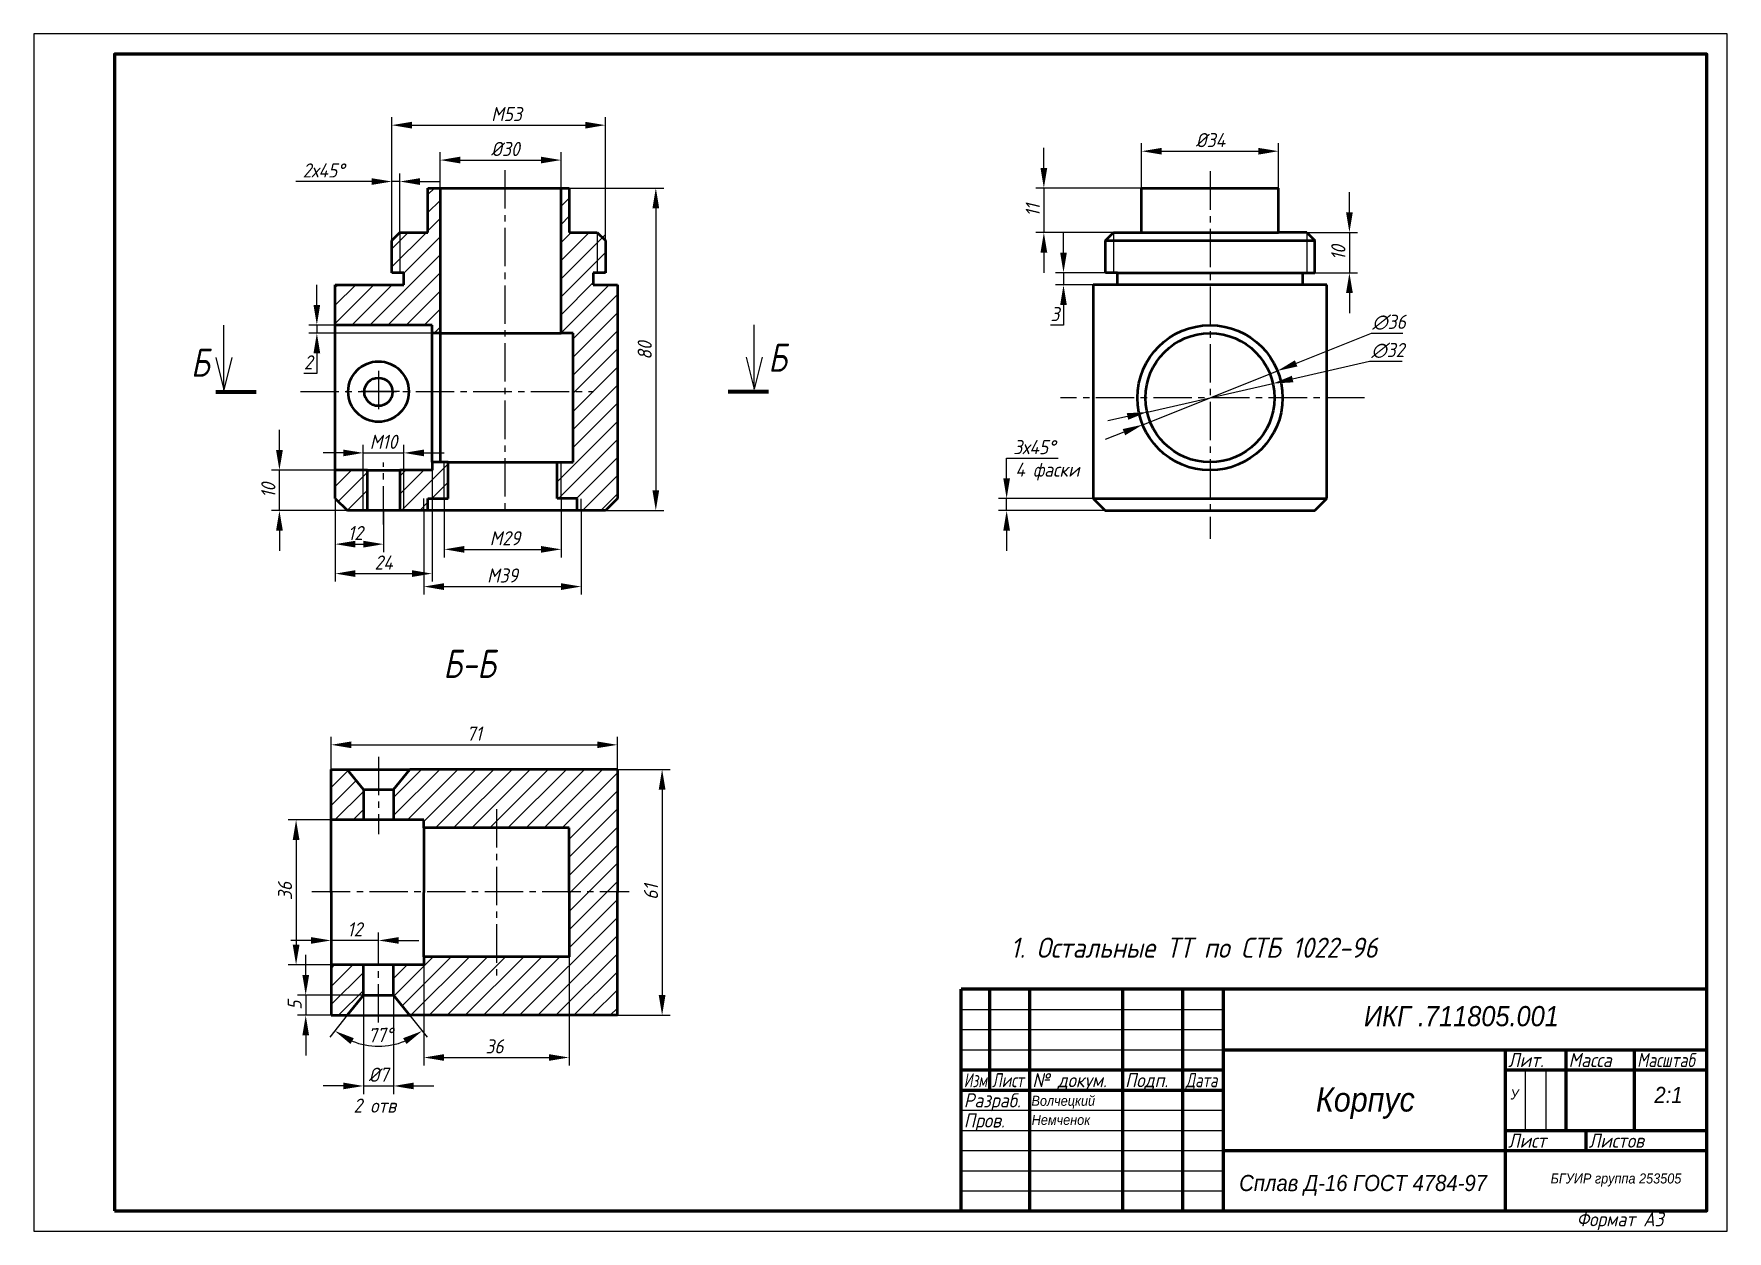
# Model space of a CAD drawing. Header units: millimetres. Extents: x 0 to 420, y 0 to 297.
import ezdxf

# ---------------------------------------------------------------- set-up
doc = ezdxf.new("R2010")
doc.units = ezdxf.units.MM
doc.header["$LTSCALE"] = 0.5
doc.linetypes.add('осевая2', pattern=[28.575, 19.05, -3.175, 3.175, -3.175])
doc.layers.get('Defpoints').update_dxf_attribs({"color": 5})
doc.layers.add('1-оси', color=1, linetype='осевая2')
doc.styles.get("Standard").update_dxf_attribs({"font": 'isocpeui.ttf', "width": 0.9})
doc.dimstyles.new('Standart', dxfattribs={"dimtxt": 3.5, "dimasz": 5, "dimexe": 2, "dimexo": 0, "dimgap": 1, "dimtad": 1, "dimtoh": 1, "dimdec": 0, "dimtxsty": 'Standard', "dimcen": 2.5, "dimadec": 0, "dimazin": 0, "dimtfac": 1, "dimtdec": 0, "dimtmove": 0, "dimatfit": 3, "dimldrblk": 'DOTSMALL', "dimfxl": 1, "dimarcsym": 0})
pattern_1 = [(45, (-29.24, 80.7575), (-2.245064, 2.245064), [])]
pattern_2 = [(45, (-152.2684, -102.4635), (-2.245064, 2.245064), [])]

# ---------------------------------------------------------------- blocks, each defined once
blk = doc.blocks.new('*D4')
at = {"color": 0, "lineweight": -2, "transparency": 16777216}
for p, q in [((73.73, 102.04), (63.04, 102.04)), ((65.04, 97.04), (65.04, 71.04)), ((73.73, 66.04), (63.04, 66.04))]:
    blk.add_line(p, q, dxfattribs=at)
at = {"color": 0, "lineweight": 25, "transparency": 16777216}
for points in [[(64.21, 97.04), (65.88, 97.04), (65.04, 102.04)], [(64.21, 71.04), (65.88, 71.04), (65.04, 66.04)]]:
    blk.add_solid(points, dxfattribs=at)
at = {"layer": 'Defpoints', "color": 0, "lineweight": 25, "transparency": 16777216}
for p in [(73.73, 102.04), (65.04, 66.04), (73.73, 66.04)]:
    blk.add_point(p, dxfattribs=at)
at = {"color": 0, "lineweight": 25, "transparency": 16777216, "insert": (62.29, 84.38), "char_height": 3.5, "attachment_point": 5, "rotation": 90}
blk.add_mtext('36', dxfattribs=at)
blk = doc.blocks.new('_DotSmall')
at = {"color": 0, "linetype": 'ByBlock', "const_width": 0.5}
blk.add_lwpolyline([(-0.0625, 0, 1), (0.0625, 0, 1)], format="xyb", close=True, dxfattribs=at)
blk = doc.blocks.new('*D5')
at = {"color": 0, "lineweight": -2, "transparency": 16777216}
for p, q in [((73.73, 114.54), (157.83, 114.54)), ((155.83, 109.54), (155.83, 58.54)), ((73.73, 53.54), (157.83, 53.54))]:
    blk.add_line(p, q, dxfattribs=at)
at = {"color": 0, "lineweight": 25, "transparency": 16777216}
for points in [[(155, 109.54), (156.67, 109.54), (155.83, 114.54)], [(155, 58.54), (156.67, 58.54), (155.83, 53.54)]]:
    blk.add_solid(points, dxfattribs=at)
at = {"layer": 'Defpoints', "color": 0, "lineweight": 25, "transparency": 16777216}
for p in [(73.73, 114.54), (73.73, 53.54), (155.83, 53.54)]:
    blk.add_point(p, dxfattribs=at)
at = {"color": 0, "lineweight": 25, "transparency": 16777216, "insert": (153.08, 84.12), "char_height": 3.5, "attachment_point": 5, "rotation": 90}
blk.add_mtext('61', dxfattribs=at)
blk = doc.blocks.new('*D6')
at = {"color": 0, "lineweight": -2, "transparency": 16777216}
for p, q in [((73.73, 114.54), (73.73, 122.64)), ((144.73, 114.54), (144.73, 122.64)), ((78.73, 120.64), (139.73, 120.64))]:
    blk.add_line(p, q, dxfattribs=at)
at = {"color": 0, "lineweight": 25, "transparency": 16777216}
for points in [[(78.73, 121.47), (78.73, 119.81), (73.73, 120.64)], [(139.73, 121.47), (139.73, 119.81), (144.73, 120.64)]]:
    blk.add_solid(points, dxfattribs=at)
at = {"layer": 'Defpoints', "color": 0, "lineweight": 25, "transparency": 16777216}
for p in [(144.73, 120.64), (73.73, 114.54), (144.73, 114.54)]:
    blk.add_point(p, dxfattribs=at)
at = {"color": 0, "lineweight": 25, "transparency": 16777216, "insert": (109.23, 123.41), "char_height": 3.5, "attachment_point": 5}
blk.add_mtext('71', dxfattribs=at)
blk = doc.blocks.new('*D7')
at = {"color": 0, "lineweight": -2, "transparency": 16777216}
for p, q in [((255.39, 242.73), (255.39, 247.73)), ((268.77, 237.73), (253.39, 237.73)), ((255.39, 237.73), (255.39, 234.73)), ((268.77, 234.73), (253.39, 234.73)), ((255.39, 229.73), (255.39, 224.73)), ((255.39, 224.73), (252.16, 224.73))]:
    blk.add_line(p, q, dxfattribs=at)
at = {"color": 0, "lineweight": 25, "transparency": 16777216}
for points in [[(254.56, 242.73), (256.22, 242.73), (255.39, 237.73)], [(254.56, 229.73), (256.22, 229.73), (255.39, 234.73)]]:
    blk.add_solid(points, dxfattribs=at)
at = {"layer": 'Defpoints', "color": 0, "lineweight": 25, "transparency": 16777216}
for p in [(255.39, 237.73), (268.77, 237.73), (268.77, 234.73)]:
    blk.add_point(p, dxfattribs=at)
at = {"color": 0, "lineweight": 25, "transparency": 16777216, "insert": (253.27, 227.48), "char_height": 3.5, "attachment_point": 5}
blk.add_mtext('3', dxfattribs=at)
blk = doc.blocks.new('*D8')
at = {"color": 0, "lineweight": -2, "transparency": 16777216}
for p, q in [((250.52, 263.73), (250.52, 268.73)), ((274.77, 258.73), (248.52, 258.73)), ((250.52, 258.73), (250.52, 247.73)), ((274.77, 247.73), (248.52, 247.73)), ((250.52, 242.73), (250.52, 237.73))]:
    blk.add_line(p, q, dxfattribs=at)
at = {"color": 0, "lineweight": 25, "transparency": 16777216}
for points in [[(249.69, 263.73), (251.36, 263.73), (250.52, 258.73)], [(249.69, 242.73), (251.36, 242.73), (250.52, 247.73)]]:
    blk.add_solid(points, dxfattribs=at)
at = {"layer": 'Defpoints', "color": 0, "lineweight": 25, "transparency": 16777216}
for p in [(274.77, 258.73), (250.52, 247.73), (274.77, 247.73)]:
    blk.add_point(p, dxfattribs=at)
at = {"color": 0, "lineweight": 25, "transparency": 16777216, "insert": (247.77, 253.23), "char_height": 3.5, "attachment_point": 5, "rotation": 90}
blk.add_mtext('11', dxfattribs=at)
blk = doc.blocks.new('*D9')
at = {"color": 0, "lineweight": -2, "transparency": 16777216}
for p, q in [((326.31, 252.73), (326.31, 257.73)), ((315.72, 247.73), (328.31, 247.73)), ((326.31, 247.73), (326.31, 237.73)), ((317.72, 237.73), (328.31, 237.73)), ((326.31, 232.73), (326.31, 227.73))]:
    blk.add_line(p, q, dxfattribs=at)
at = {"color": 0, "lineweight": 25, "transparency": 16777216}
for points in [[(325.48, 252.73), (327.15, 252.73), (326.31, 247.73)], [(325.48, 232.73), (327.15, 232.73), (326.31, 237.73)]]:
    blk.add_solid(points, dxfattribs=at)
at = {"layer": 'Defpoints', "color": 0, "lineweight": 25, "transparency": 16777216}
for p in [(315.72, 247.73), (317.72, 237.73), (326.31, 237.73)]:
    blk.add_point(p, dxfattribs=at)
at = {"color": 0, "lineweight": 25, "transparency": 16777216, "insert": (323.56, 242.73), "char_height": 3.5, "attachment_point": 5, "rotation": 90}
blk.add_mtext('10', dxfattribs=at)
blk = doc.blocks.new('*D10')
at = {"color": 0, "lineweight": -2, "transparency": 16777216}
for p, q in [((88.76, 245.76), (88.76, 262.37)), ((90.76, 247.76), (90.76, 262.37)), ((83.76, 260.37), (64.99, 260.37)), ((90.76, 260.37), (88.76, 260.37)), ((95.76, 260.37), (100.76, 260.37))]:
    blk.add_line(p, q, dxfattribs=at)
at = {"color": 0, "lineweight": 25, "transparency": 16777216}
for points in [[(83.76, 261.2), (83.76, 259.53), (88.76, 260.37)], [(95.76, 261.2), (95.76, 259.53), (90.76, 260.37)]]:
    blk.add_solid(points, dxfattribs=at)
at = {"layer": 'Defpoints', "color": 0, "lineweight": 25, "transparency": 16777216}
for p in [(90.76, 260.37), (88.76, 245.76), (90.76, 247.76)]:
    blk.add_point(p, dxfattribs=at)
at = {"color": 0, "lineweight": 25, "transparency": 16777216, "insert": (71.87, 263.12), "char_height": 3.5, "attachment_point": 5}
blk.add_mtext('2х45%%D', dxfattribs=at)
blk = doc.blocks.new('*D11')
at = {"color": 0, "lineweight": -2, "transparency": 16777216}
for p, q in [((241.29, 186.73), (241.29, 191.73)), ((241.29, 191.73), (254.06, 191.73)), ((262.74, 181.73), (239.29, 181.73)), ((241.29, 178.73), (241.29, 181.73)), ((265.74, 178.73), (239.29, 178.73)), ((241.29, 173.73), (241.29, 168.73))]:
    blk.add_line(p, q, dxfattribs=at)
at = {"color": 0, "lineweight": 25, "transparency": 16777216}
for points in [[(240.45, 186.73), (242.12, 186.73), (241.29, 181.73)], [(240.45, 173.73), (242.12, 173.73), (241.29, 178.73)]]:
    blk.add_solid(points, dxfattribs=at)
at = {"layer": 'Defpoints', "color": 0, "lineweight": 25, "transparency": 16777216}
for p in [(241.29, 181.73), (262.74, 181.73), (265.74, 178.73)]:
    blk.add_point(p, dxfattribs=at)
at = {"color": 0, "lineweight": 25, "transparency": 16777216, "insert": (248.17, 194.48), "char_height": 3.5, "attachment_point": 5}
blk.add_mtext('3х45%%D', dxfattribs=at)
blk = doc.blocks.new('*D12')
at = {"color": 0, "lineweight": -2, "transparency": 16777216}
for p, q in [((274.77, 258.73), (274.77, 269.89)), ((308.72, 258.73), (308.72, 269.89)), ((279.77, 267.89), (303.72, 267.89))]:
    blk.add_line(p, q, dxfattribs=at)
at = {"color": 0, "lineweight": 25, "transparency": 16777216}
for points in [[(279.77, 268.72), (279.77, 267.05), (274.77, 267.89)], [(303.72, 268.72), (303.72, 267.05), (308.72, 267.89)]]:
    blk.add_solid(points, dxfattribs=at)
at = {"layer": 'Defpoints', "color": 0, "lineweight": 25, "transparency": 16777216}
for p in [(308.72, 267.89), (274.77, 258.73), (308.72, 258.73)]:
    blk.add_point(p, dxfattribs=at)
at = {"color": 0, "lineweight": 25, "transparency": 16777216, "insert": (291.84, 270.64), "char_height": 3.5, "attachment_point": 5}
blk.add_mtext('%%C34', dxfattribs=at)
blk = doc.blocks.new('*D14')
at = {"color": 0, "lineweight": -2, "transparency": 16777216}
for p, q in [((101.8, 181.76), (101.8, 167.13)), ((130.8, 181.76), (130.8, 167.13)), ((106.8, 169.13), (125.8, 169.13))]:
    blk.add_line(p, q, dxfattribs=at)
at = {"color": 0, "lineweight": 25, "transparency": 16777216}
for points in [[(106.8, 169.96), (106.8, 168.29), (101.8, 169.13)], [(125.8, 169.96), (125.8, 168.29), (130.8, 169.13)]]:
    blk.add_solid(points, dxfattribs=at)
at = {"layer": 'Defpoints', "color": 0, "lineweight": 25, "transparency": 16777216}
for p in [(101.8, 181.76), (130.8, 181.76), (130.8, 169.13)]:
    blk.add_point(p, dxfattribs=at)
at = {"color": 0, "lineweight": 25, "transparency": 16777216, "insert": (116.86, 171.88), "char_height": 3.5, "attachment_point": 5}
blk.add_mtext('М29', dxfattribs=at)
blk = doc.blocks.new('*D15')
at = {"color": 0, "lineweight": -2, "transparency": 16777216}
for p, q in [((96.74, 68.04), (96.74, 41.07)), ((132.74, 68.04), (132.74, 41.07)), ((101.74, 43.07), (127.74, 43.07))]:
    blk.add_line(p, q, dxfattribs=at)
at = {"color": 0, "lineweight": 25, "transparency": 16777216}
for points in [[(101.74, 43.9), (101.74, 42.24), (96.74, 43.07)], [(127.74, 43.9), (127.74, 42.24), (132.74, 43.07)]]:
    blk.add_solid(points, dxfattribs=at)
at = {"layer": 'Defpoints', "color": 0, "lineweight": 25, "transparency": 16777216}
for p in [(96.74, 68.04), (132.74, 68.04), (132.74, 43.07)]:
    blk.add_point(p, dxfattribs=at)
at = {"color": 0, "lineweight": 25, "transparency": 16777216, "insert": (114.25, 45.82), "char_height": 3.5, "attachment_point": 5}
blk.add_mtext('36', dxfattribs=at)
blk = doc.blocks.new('*D17')
at = {"color": 0, "lineweight": -2, "transparency": 16777216}
for p, q in [((88.76, 237.76), (88.76, 276.35)), ((93.76, 274.35), (136.76, 274.35)), ((141.76, 237.76), (141.76, 276.35))]:
    blk.add_line(p, q, dxfattribs=at)
at = {"color": 0, "lineweight": 25, "transparency": 16777216}
for points in [[(93.76, 275.18), (93.76, 273.51), (88.76, 274.35)], [(136.76, 275.18), (136.76, 273.51), (141.76, 274.35)]]:
    blk.add_solid(points, dxfattribs=at)
at = {"layer": 'Defpoints', "color": 0, "lineweight": 25, "transparency": 16777216}
for p in [(141.76, 274.35), (88.76, 237.76), (141.76, 237.76)]:
    blk.add_point(p, dxfattribs=at)
at = {"color": 0, "lineweight": 25, "transparency": 16777216, "insert": (117.25, 277.1), "char_height": 3.5, "attachment_point": 5}
blk.add_mtext('М53', dxfattribs=at)
blk = doc.blocks.new('*D18')
at = {"color": 0, "lineweight": -2, "transparency": 16777216}
for p, q in [((81.72, 188.76), (81.72, 195.05)), ((91.76, 188.76), (91.76, 195.05)), ((76.72, 193.05), (71.72, 193.05)), ((81.72, 193.05), (91.76, 193.05)), ((96.76, 193.05), (101.76, 193.05))]:
    blk.add_line(p, q, dxfattribs=at)
at = {"color": 0, "lineweight": 25, "transparency": 16777216}
for points in [[(76.72, 193.88), (76.72, 192.21), (81.72, 193.05)], [(96.76, 193.88), (96.76, 192.21), (91.76, 193.05)]]:
    blk.add_solid(points, dxfattribs=at)
at = {"layer": 'Defpoints', "color": 0, "lineweight": 25, "transparency": 16777216}
for p in [(91.76, 193.05), (81.72, 188.76), (91.76, 188.76)]:
    blk.add_point(p, dxfattribs=at)
at = {"color": 0, "lineweight": 25, "transparency": 16777216, "insert": (86.74, 195.8), "char_height": 3.5, "attachment_point": 5}
blk.add_mtext('М10', dxfattribs=at)
blk = doc.blocks.new('*D19')
at = {"color": 0, "lineweight": -2, "transparency": 16777216}
for p, q in [((96.71, 178.76), (96.71, 157.89)), ((135.76, 178.76), (135.76, 157.89)), ((101.71, 159.89), (130.76, 159.89))]:
    blk.add_line(p, q, dxfattribs=at)
at = {"color": 0, "lineweight": 25, "transparency": 16777216}
for points in [[(101.71, 160.72), (101.71, 159.05), (96.71, 159.89)], [(130.76, 160.72), (130.76, 159.05), (135.76, 159.89)]]:
    blk.add_solid(points, dxfattribs=at)
at = {"layer": 'Defpoints', "color": 0, "lineweight": 25, "transparency": 16777216}
for p in [(96.71, 178.76), (135.76, 178.76), (135.76, 159.89)]:
    blk.add_point(p, dxfattribs=at)
at = {"color": 0, "lineweight": 25, "transparency": 16777216, "insert": (116.24, 162.64), "char_height": 3.5, "attachment_point": 5}
blk.add_mtext('М39', dxfattribs=at)
blk = doc.blocks.new('*D20')
at = {"color": 0, "lineweight": -2, "transparency": 16777216}
for p, q in [((132.76, 258.76), (156.27, 258.76)), ((154.27, 253.76), (154.27, 183.76)), ((141.76, 178.76), (156.27, 178.76))]:
    blk.add_line(p, q, dxfattribs=at)
at = {"color": 0, "lineweight": 25, "transparency": 16777216}
for points in [[(153.44, 253.76), (155.1, 253.76), (154.27, 258.76)], [(153.44, 183.76), (155.1, 183.76), (154.27, 178.76)]]:
    blk.add_solid(points, dxfattribs=at)
at = {"layer": 'Defpoints', "color": 0, "lineweight": 25, "transparency": 16777216}
for p in [(132.76, 258.76), (141.76, 178.76), (154.27, 178.76)]:
    blk.add_point(p, dxfattribs=at)
at = {"color": 0, "lineweight": 25, "transparency": 16777216, "insert": (151.52, 218.45), "char_height": 3.5, "attachment_point": 5, "rotation": 90}
blk.add_mtext('80', dxfattribs=at)
blk = doc.blocks.new('*D23')
at = {"color": 0, "lineweight": -2, "transparency": 16777216}
for p, q in [((70.19, 229.76), (70.19, 234.76)), ((98.76, 224.76), (68.19, 224.76)), ((98.76, 222.76), (68.19, 222.76)), ((70.19, 224.76), (70.19, 222.76)), ((70.19, 217.76), (70.19, 212.76)), ((70.19, 212.76), (66.95, 212.76))]:
    blk.add_line(p, q, dxfattribs=at)
at = {"color": 0, "lineweight": 25, "transparency": 16777216}
for points in [[(69.36, 229.76), (71.02, 229.76), (70.19, 224.76)], [(69.36, 217.76), (71.02, 217.76), (70.19, 222.76)]]:
    blk.add_solid(points, dxfattribs=at)
at = {"layer": 'Defpoints', "color": 0, "lineweight": 25, "transparency": 16777216}
for p in [(70.19, 222.76), (98.76, 224.76), (98.76, 222.76)]:
    blk.add_point(p, dxfattribs=at)
at = {"color": 0, "lineweight": 25, "transparency": 16777216, "insert": (68.07, 215.51), "char_height": 3.5, "attachment_point": 5}
blk.add_mtext('2', dxfattribs=at)
blk = doc.blocks.new('*D24')
at = {"color": 0, "lineweight": -2, "transparency": 16777216}
for p, q in [((74.76, 188.76), (74.76, 161.11)), ((98.76, 188.76), (98.76, 161.11)), ((79.76, 163.11), (93.76, 163.11))]:
    blk.add_line(p, q, dxfattribs=at)
at = {"color": 0, "lineweight": 25, "transparency": 16777216}
for points in [[(79.76, 163.95), (79.76, 162.28), (74.76, 163.11)], [(93.76, 163.95), (93.76, 162.28), (98.76, 163.11)]]:
    blk.add_solid(points, dxfattribs=at)
at = {"layer": 'Defpoints', "color": 0, "lineweight": 25, "transparency": 16777216}
for p in [(74.76, 188.76), (98.76, 188.76), (98.76, 163.11)]:
    blk.add_point(p, dxfattribs=at)
at = {"color": 0, "lineweight": 25, "transparency": 16777216, "insert": (86.76, 165.86), "char_height": 3.5, "attachment_point": 5}
blk.add_mtext('24', dxfattribs=at)
blk = doc.blocks.new('*D26')
at = {"color": 0, "lineweight": -2, "transparency": 16777216}
for p, q in [((60.91, 193.76), (60.91, 198.76)), ((74.76, 188.76), (58.91, 188.76)), ((60.91, 178.76), (60.91, 188.76)), ((77.76, 178.76), (58.91, 178.76)), ((60.91, 173.76), (60.91, 168.76))]:
    blk.add_line(p, q, dxfattribs=at)
at = {"color": 0, "lineweight": 25, "transparency": 16777216}
for points in [[(60.08, 193.76), (61.75, 193.76), (60.91, 188.76)], [(60.08, 173.76), (61.75, 173.76), (60.91, 178.76)]]:
    blk.add_solid(points, dxfattribs=at)
at = {"layer": 'Defpoints', "color": 0, "lineweight": 25, "transparency": 16777216}
for p in [(60.91, 188.76), (74.76, 188.76), (77.76, 178.76)]:
    blk.add_point(p, dxfattribs=at)
at = {"color": 0, "lineweight": 25, "transparency": 16777216, "insert": (58.16, 183.76), "char_height": 3.5, "attachment_point": 5, "rotation": 90}
blk.add_mtext('10', dxfattribs=at)
blk = doc.blocks.new('*D27')
at = {"color": 0, "lineweight": -2, "transparency": 16777216}
for p, q in [((331.32, 215.7), (312.22, 211.37)), ((339.36, 215.7), (331.32, 215.7)), ((276.14, 203.19), (307.35, 210.26)), ((271.26, 202.08), (266.39, 200.98))]:
    blk.add_line(p, q, dxfattribs=at)
at = {"color": 0, "lineweight": 25, "transparency": 16777216}
for points in [[(312.04, 212.18), (312.41, 210.56), (307.35, 210.26)], [(271.08, 202.9), (271.45, 201.27), (276.14, 203.19)]]:
    blk.add_solid(points, dxfattribs=at)
at = {"layer": 'Defpoints', "color": 0, "lineweight": 25, "transparency": 16777216}
for p in [(307.35, 210.26), (276.14, 203.19)]:
    blk.add_point(p, dxfattribs=at)
at = {"color": 0, "lineweight": 25, "transparency": 16777216, "insert": (335.84, 218.45), "char_height": 3.5, "attachment_point": 5}
blk.add_mtext('∅32', dxfattribs=at)
blk = doc.blocks.new('*D28')
at = {"color": 0, "lineweight": -2, "transparency": 16777216}
for p, q in [((331.73, 222.7), (313.1, 215.26)), ((339.58, 222.7), (331.73, 222.7)), ((275.03, 200.05), (308.46, 213.4)), ((270.38, 198.2), (265.74, 196.34))]:
    blk.add_line(p, q, dxfattribs=at)
at = {"color": 0, "lineweight": 25, "transparency": 16777216}
for points in [[(312.79, 216.03), (313.41, 214.49), (308.46, 213.4)], [(270.07, 198.97), (270.69, 197.42), (275.03, 200.05)]]:
    blk.add_solid(points, dxfattribs=at)
at = {"layer": 'Defpoints', "color": 0, "lineweight": 25, "transparency": 16777216}
for p in [(308.46, 213.4), (275.03, 200.05)]:
    blk.add_point(p, dxfattribs=at)
at = {"color": 0, "lineweight": 25, "transparency": 16777216, "insert": (336.15, 225.45), "char_height": 3.5, "attachment_point": 5}
blk.add_mtext('∅36', dxfattribs=at)
blk = doc.blocks.new('*D29')
at = {"color": 0, "lineweight": -2, "transparency": 16777216}
for p, q in [((100.76, 258.76), (100.76, 267.69)), ((105.76, 265.69), (125.76, 265.69)), ((130.76, 258.76), (130.76, 267.69))]:
    blk.add_line(p, q, dxfattribs=at)
at = {"color": 0, "lineweight": 25, "transparency": 16777216}
for points in [[(105.76, 266.53), (105.76, 264.86), (100.76, 265.69)], [(125.76, 266.53), (125.76, 264.86), (130.76, 265.69)]]:
    blk.add_solid(points, dxfattribs=at)
at = {"layer": 'Defpoints', "color": 0, "lineweight": 25, "transparency": 16777216}
for p in [(130.76, 265.69), (100.76, 258.76), (130.76, 258.76)]:
    blk.add_point(p, dxfattribs=at)
at = {"color": 0, "lineweight": 25, "transparency": 16777216, "insert": (116.95, 268.44), "char_height": 3.5, "attachment_point": 5}
blk.add_mtext('%%C30', dxfattribs=at)
blk = doc.blocks.new('*D30')
at = {"color": 0, "lineweight": -2, "transparency": 16777216}
for p, q in [((77.73, 53.54), (73.39, 48.11)), ((93.23, 53.53), (97.58, 48.11))]:
    blk.add_line(p, q, dxfattribs=at)
blk.add_arc((85.48, 63.22), 17.36, 247.8909, 292.1091, dxfattribs=at)
at = {"color": 0, "lineweight": 50, "transparency": 16777216}
for points in [[(78.53, 46.42), (79.37, 47.86), (74.64, 49.67)], [(91.59, 47.86), (92.43, 46.42), (96.33, 49.67)]]:
    blk.add_solid(points, dxfattribs=at)
at = {"layer": 'Defpoints', "color": 0, "lineweight": 50, "transparency": 16777216}
for p in [(81.73, 58.54), (89.23, 58.53), (77.73, 53.54), (93.23, 53.53), (81.61, 46.3)]:
    blk.add_point(p, dxfattribs=at)
at = {"color": 0, "lineweight": 25, "transparency": 16777216, "insert": (86.01, 48.64), "char_height": 3.5, "attachment_point": 5, "rotation": 2.0687}
blk.add_mtext('77°', dxfattribs=at)
blk = doc.blocks.new('*D31')
at = {"color": 0, "lineweight": -2, "transparency": 16777216}
for p, q in [((81.73, 66.04), (81.73, 34.01)), ((89.23, 66.04), (89.23, 34.01)), ((76.73, 36.01), (71.73, 36.01)), ((81.73, 36.01), (89.23, 36.01)), ((94.23, 36.01), (99.23, 36.01))]:
    blk.add_line(p, q, dxfattribs=at)
at = {"color": 0, "lineweight": 25, "transparency": 16777216}
for points in [[(76.73, 36.85), (76.73, 35.18), (81.73, 36.01)], [(94.23, 36.85), (94.23, 35.18), (89.23, 36.01)]]:
    blk.add_solid(points, dxfattribs=at)
at = {"layer": 'Defpoints', "color": 0, "lineweight": 25, "transparency": 16777216}
for p in [(81.73, 66.04), (89.23, 66.04), (89.23, 36.01)]:
    blk.add_point(p, dxfattribs=at)
at = {"color": 0, "lineweight": 25, "transparency": 16777216, "insert": (85.48, 38.79), "char_height": 3.5, "attachment_point": 5}
blk.add_mtext('%%C7', dxfattribs=at)
blk = doc.blocks.new('*D32')
at = {"color": 0, "lineweight": -2, "transparency": 16777216}
for p, q in [((68.73, 72.11), (63.73, 72.11)), ((73.73, 66.04), (73.73, 74.11)), ((85.48, 72.11), (73.73, 72.11)), ((85.48, 66.04), (85.48, 74.11)), ((90.48, 72.11), (95.48, 72.11))]:
    blk.add_line(p, q, dxfattribs=at)
at = {"color": 0, "lineweight": 25, "transparency": 16777216}
for points in [[(68.73, 72.94), (68.73, 71.28), (73.73, 72.11)], [(90.48, 72.94), (90.48, 71.28), (85.48, 72.11)]]:
    blk.add_solid(points, dxfattribs=at)
at = {"layer": 'Defpoints', "color": 0, "lineweight": 25, "transparency": 16777216}
for p in [(73.73, 72.11), (73.73, 66.04), (85.48, 66.04)]:
    blk.add_point(p, dxfattribs=at)
at = {"color": 0, "lineweight": 25, "transparency": 16777216, "insert": (79.61, 74.86), "char_height": 3.5, "attachment_point": 5}
blk.add_mtext('12', dxfattribs=at)
blk = doc.blocks.new('*D33')
at = {"color": 0, "lineweight": -2, "transparency": 16777216}
for p, q in [((67.43, 63.54), (67.43, 68.54)), ((81.73, 58.54), (65.43, 58.54)), ((67.43, 58.54), (67.43, 53.54)), ((77.73, 53.54), (65.43, 53.54)), ((67.43, 48.54), (67.43, 43.54))]:
    blk.add_line(p, q, dxfattribs=at)
at = {"color": 0, "lineweight": 25, "transparency": 16777216}
for points in [[(66.6, 63.54), (68.27, 63.54), (67.43, 58.54)], [(66.6, 48.54), (68.27, 48.54), (67.43, 53.54)]]:
    blk.add_solid(points, dxfattribs=at)
at = {"layer": 'Defpoints', "color": 0, "lineweight": 25, "transparency": 16777216}
for p in [(81.73, 58.54), (67.43, 53.54), (77.73, 53.54)]:
    blk.add_point(p, dxfattribs=at)
at = {"color": 0, "lineweight": 25, "transparency": 16777216, "insert": (64.68, 56.04), "char_height": 3.5, "attachment_point": 5, "rotation": 90}
blk.add_mtext('5', dxfattribs=at)
blk = doc.blocks.new('*D34')
at = {"color": 0, "lineweight": -2, "transparency": 16777216}
for p, q in [((74.76, 181.76), (74.76, 168.42)), ((86.76, 178.76), (86.76, 168.42)), ((79.76, 170.42), (81.76, 170.42))]:
    blk.add_line(p, q, dxfattribs=at)
at = {"color": 0, "lineweight": 25, "transparency": 16777216}
for points in [[(79.76, 171.25), (79.76, 169.58), (74.76, 170.42)], [(81.76, 171.25), (81.76, 169.58), (86.76, 170.42)]]:
    blk.add_solid(points, dxfattribs=at)
at = {"layer": 'Defpoints', "color": 0, "lineweight": 25, "transparency": 16777216}
for p in [(74.76, 181.76), (86.76, 178.76), (86.76, 170.42)]:
    blk.add_point(p, dxfattribs=at)
at = {"color": 0, "lineweight": 25, "transparency": 16777216, "insert": (79.76, 173.17), "char_height": 3.5, "attachment_point": 5}
blk.add_mtext('12', dxfattribs=at)

msp = doc.modelspace()

# ---------------------------------------------------------------- hatches: boundary and pattern name
at = {"lineweight": 25}
h = msp.add_hatch(dxfattribs=at)
h.set_pattern_fill('ANSI31', color=256)
h.set_pattern_definition(pattern_1)
h.paths.add_polyline_path([(100.76, 258.76), (97.76, 258.76), (97.76, 247.76), (90.76, 247.76), (88.76, 245.76), (88.76, 237.76), (91.76, 237.76), (91.76, 234.76), (74.76, 234.76), (74.76, 224.76), (97.76, 224.76), (97.76, 222.76), (100.76, 222.76)])
h = msp.add_hatch(dxfattribs=at)
h.set_pattern_fill('ANSI31', color=256)
h.set_pattern_definition(pattern_1)
h.paths.add_polyline_path([(138.76, 237.76), (141.76, 237.76), (141.76, 247.76), (132.76, 247.76), (132.76, 258.76), (130.76, 258.76), (130.76, 222.76), (133.76, 222.76), (133.76, 190.76), (129.76, 190.76), (129.76, 181.76), (134.76, 181.76), (134.76, 178.76), (144.76, 178.76), (144.76, 234.76), (138.76, 234.76)])
h = msp.add_hatch(dxfattribs=at)
h.set_pattern_fill('ANSI31', color=256)
h.set_pattern_definition(pattern_1)
h.paths.add_polyline_path([(90.76, 178.76), (97.76, 178.76), (97.76, 181.76), (102.76, 181.76), (102.76, 190.76), (98.76, 190.76), (98.76, 188.76), (90.76, 188.76)])
h = msp.add_hatch(dxfattribs=at)
h.set_pattern_fill('ANSI31', color=256)
h.set_pattern_definition(pattern_1)
h.paths.add_polyline_path([(77.76, 178.76), (82.76, 178.76), (82.76, 188.76), (74.76, 188.76), (74.76, 181.76)])
h = msp.add_hatch(dxfattribs=at)
h.set_pattern_fill('ANSI31', color=256)
h.set_pattern_definition(pattern_2)
h.paths.add_polyline_path([(81.73, 109.54), (77.73, 114.54), (73.73, 114.54), (73.73, 102.04), (81.73, 102.04)])
h = msp.add_hatch(dxfattribs=at)
h.set_pattern_fill('ANSI31', color=256)
h.set_pattern_definition(pattern_2)
h.paths.add_polyline_path([(132.74, 84.04), (144.73, 84.04), (144.73, 114.54), (93.23, 114.54), (89.23, 109.54), (89.23, 102.04), (96.74, 102.04), (96.74, 100.04), (132.74, 100.04)])
h = msp.add_hatch(dxfattribs=at)
h.set_pattern_fill('ANSI31', color=256)
h.set_pattern_definition(pattern_2)
h.paths.add_polyline_path([(132.74, 68.04), (96.74, 68.04), (96.74, 66.04), (89.23, 66.04), (89.23, 58.53), (93.23, 53.54), (144.73, 53.54), (144.73, 84.04), (132.74, 84.04)])
h = msp.add_hatch(dxfattribs=at)
h.set_pattern_fill('ANSI31', color=256)
h.set_pattern_definition(pattern_2)
h.paths.add_polyline_path([(81.73, 66.04), (73.73, 66.04), (73.73, 53.54), (77.73, 53.54), (81.73, 58.54)])

# ---------------------------------------------------------------- linework, layer by layer
at = {"linetype": 'осевая2', "lineweight": 25}
for p, q in [((116.86, 263.17), (116.86, 179.17)), ((291.74, 262.9), (291.74, 171.7)), ((66.13, 208.26), (138.79, 208.26)), ((330.09, 206.73), (254.68, 206.73)), ((86.76, 175.3), (86.76, 190.66)), ((96.71, 178.76), (96.71, 181.72)), ((135.76, 178.76), (135.76, 181.66)), ((85.48, 117.69), (85.48, 98.46)), ((114.74, 104.69), (114.74, 62.14)), ((68.97, 84.23), (147.66, 84.23)), ((85.48, 51.75), (85.48, 67.33))]:
    msp.add_line(p, q, dxfattribs=at)
at = {"lineweight": 50}
for p, q in [((97.76, 247.76), (97.76, 258.76)), ((97.76, 258.76), (132.76, 258.76)), ((100.76, 258.76), (100.76, 222.76)), ((130.76, 222.76), (130.76, 258.76)), ((132.76, 258.76), (132.76, 247.76)), ((274.77, 247.73), (274.77, 258.73)), ((274.77, 258.73), (308.72, 258.73)), ((308.72, 247.73), (308.72, 258.73)), ((88.76, 245.76), (90.76, 247.76)), ((88.76, 237.76), (88.76, 245.76)), ((90.76, 247.76), (97.76, 247.76)), ((132.76, 247.76), (139.76, 247.76)), ((139.76, 247.76), (141.76, 245.76)), ((141.76, 245.76), (141.76, 237.76)), ((265.77, 245.73), (267.77, 247.73)), ((265.77, 237.73), (265.77, 245.73)), ((265.77, 245.73), (317.72, 245.73)), ((267.77, 247.73), (274.77, 247.73)), ((274.77, 247.73), (308.72, 247.73)), ((315.72, 247.73), (308.72, 247.73)), ((315.72, 247.73), (317.72, 245.73)), ((317.72, 237.73), (317.72, 245.73)), ((91.76, 237.76), (88.76, 237.76)), ((91.76, 234.76), (91.76, 237.76)), ((141.76, 237.76), (138.76, 237.76)), ((138.76, 237.76), (138.76, 234.76)), ((268.77, 237.73), (265.77, 237.73)), ((268.77, 234.73), (268.77, 237.73)), ((268.77, 237.73), (314.72, 237.73)), ((314.72, 234.73), (314.72, 237.73)), ((314.72, 237.73), (317.72, 237.73)), ((74.76, 181.76), (74.76, 234.76)), ((74.76, 234.76), (91.76, 234.76)), ((138.76, 234.76), (144.76, 234.76)), ((144.76, 234.76), (144.76, 181.76)), ((320.74, 234.73), (262.74, 234.73)), ((262.74, 234.73), (262.74, 181.73)), ((320.74, 181.73), (320.74, 234.73)), ((98.76, 224.76), (74.76, 224.76)), ((98.76, 222.76), (98.76, 224.76)), ((100.76, 222.76), (98.76, 222.76)), ((98.76, 190.76), (98.76, 222.76)), ((100.76, 222.76), (130.76, 222.76)), ((100.76, 222.76), (100.76, 190.76)), ((133.76, 222.76), (130.76, 222.76)), ((133.76, 190.76), (133.76, 222.76)), ((102.76, 190.76), (98.76, 190.76)), ((98.76, 190.76), (98.76, 188.76)), ((102.76, 181.76), (102.76, 190.76)), ((102.76, 190.76), (129.76, 190.76)), ((129.76, 181.76), (129.76, 190.76)), ((129.76, 190.76), (133.76, 190.76)), ((82.76, 188.76), (74.76, 188.76)), ((82.76, 178.76), (82.76, 188.76)), ((82.76, 188.76), (90.76, 188.76)), ((98.76, 188.76), (90.76, 188.76)), ((90.76, 188.76), (90.76, 188.76)), ((90.76, 188.76), (90.76, 178.76)), ((74.76, 181.76), (77.76, 178.76)), ((97.76, 178.76), (97.76, 181.76)), ((97.76, 181.76), (102.76, 181.76)), ((134.76, 181.76), (129.76, 181.76)), ((134.76, 178.76), (134.76, 181.76)), ((144.76, 181.76), (141.76, 178.76)), ((262.74, 181.73), (265.74, 178.73)), ((262.74, 181.73), (320.74, 181.73)), ((317.74, 178.73), (320.74, 181.73)), ((82.76, 178.76), (77.76, 178.76)), ((90.76, 178.76), (82.76, 178.76)), ((97.76, 178.76), (90.76, 178.76)), ((134.76, 178.76), (97.76, 178.76)), ((141.76, 178.76), (134.76, 178.76)), ((265.74, 178.73), (317.74, 178.73)), ((73.73, 84.04), (73.73, 114.54)), ((73.73, 114.54), (77.73, 114.54)), ((81.73, 109.54), (77.73, 114.54)), ((77.73, 114.54), (93.23, 114.54)), ((89.23, 109.54), (93.23, 114.54)), ((144.73, 114.54), (93.23, 114.54)), ((144.73, 114.54), (144.73, 84.04)), ((81.73, 109.54), (81.73, 102.04)), ((81.73, 109.54), (89.23, 109.54)), ((89.23, 109.54), (89.23, 102.04)), ((96.74, 102.04), (73.73, 102.04)), ((96.74, 100.04), (96.74, 102.04)), ((132.74, 100.04), (96.74, 100.04)), ((96.74, 100.04), (96.74, 84.04)), ((132.74, 84.04), (132.74, 100.04)), ((73.73, 84.04), (73.73, 53.54)), ((96.74, 68.04), (96.74, 84.04)), ((132.74, 84.04), (132.74, 68.04)), ((144.73, 53.54), (144.73, 84.04)), ((132.74, 68.04), (96.74, 68.04)), ((96.74, 68.04), (96.74, 66.04)), ((96.74, 66.04), (73.73, 66.04)), ((81.73, 58.54), (81.73, 66.04)), ((89.23, 58.53), (89.23, 66.04)), ((81.73, 58.54), (77.73, 53.54)), ((81.73, 58.54), (89.23, 58.53)), ((89.23, 58.53), (93.23, 53.53)), ((73.73, 53.54), (77.73, 53.54)), ((77.73, 53.54), (93.23, 53.53)), ((144.73, 53.54), (93.23, 53.54))]:
    msp.add_line(p, q, dxfattribs=at)
at = {"lineweight": 25}
for p, q in [((90.76, 247.76), (90.76, 237.76)), ((139.76, 247.76), (139.76, 237.76)), ((267.77, 247.73), (267.77, 237.73)), ((315.72, 247.73), (315.72, 237.73)), ((74.76, 234.76), (74.76, 181.76)), ((101.8, 181.76), (101.8, 190.76)), ((130.8, 181.76), (130.8, 190.76)), ((81.72, 178.76), (81.72, 188.76)), ((82.76, 188.76), (90.76, 188.76)), ((91.76, 178.76), (91.76, 188.76))]:
    msp.add_line(p, q, dxfattribs=at)
at = {"color": 7, "lineweight": -3}
for p, q in [((47.14, 208.73), (47.14, 224.73)), ((178.67, 208.83), (178.67, 224.83)), ((45.16, 216.72), (47.14, 208.73)), ((49.14, 216.73), (47.14, 208.73)), ((176.69, 216.82), (178.67, 208.83)), ((180.67, 216.83), (178.67, 208.83))]:
    msp.add_line(p, q, dxfattribs=at)
at = {"color": 7, "lineweight": 100}
for p, q in [((45.14, 208.16), (55.14, 208.16)), ((172.22, 208.27), (182.22, 208.27))]:
    msp.add_line(p, q, dxfattribs=at)
at = {"color": 7, "linetype": 'Continuous', "lineweight": 60}
for p, q in [((415, 60), (230, 60)), ((230, 5), (230, 60)), ((237, 60), (237, 35)), ((247, 5), (247, 60)), ((270, 60), (270, 5)), ((285, 5), (285, 60)), ((295, 60), (295, 5)), ((295, 45), (415, 45)), ((365, 5), (365, 45)), ((380, 45), (380, 25)), ((397, 25), (397, 45)), ((230, 40), (295, 40)), ((365, 40), (415, 40)), ((230, 35), (295, 35)), ((365, 25), (415, 25)), ((385, 20), (385, 25)), ((295, 20), (415, 20))]:
    msp.add_line(p, q, dxfattribs=at)
at = {"color": 7, "linetype": 'Continuous', "lineweight": -3}
for p, q in [((230, 55), (295, 55)), ((230, 50), (295, 50)), ((230, 45), (295, 45)), ((370, 25), (370, 40)), ((375, 40), (375, 25)), ((230, 30), (295, 30)), ((230, 25), (295, 25)), ((230, 20), (295, 20)), ((230, 15), (295, 15)), ((230, 10), (295, 10))]:
    msp.add_line(p, q, dxfattribs=at)
at = {"color": 7, "linetype": 'Continuous'}
msp.add_line((365, 45), (365, 40), dxfattribs=at)
at = {"color": 7, "linetype": 'Continuous', "lineweight": 60}
msp.add_lwpolyline([(20, 5), (415, 5), (415, 292), (20, 292)], close=True, dxfattribs=at)
at = {"lineweight": 50}
for centre, radius in [((291.74, 206.73), 18), ((291.74, 206.73), 16), ((85.48, 208.26), 7.5)]:
    msp.add_circle(centre, radius, dxfattribs=at)
at = {"color": 7, "lineweight": 50}
msp.add_circle((85.48, 208.19), 3.5, dxfattribs=at)
at = {"layer": '1-оси', "color": 7, "lineweight": -2}
for p, q in [((85.48, 213.44), (85.48, 202.94)), ((90.68, 208.26), (80.18, 208.26))]:
    msp.add_line(p, q, dxfattribs=at)
at = {"layer": 'Defpoints'}
msp.add_lwpolyline([(0, 0), (420, 0), (420, 297), (0, 297)], close=True, dxfattribs=at)

# ---------------------------------------------------------------- texts
at = {"color": 7}
for s, height, width, p in [('Б', 7, 0.8, (38.96, 211.94)), ('Б', 7, 0.8, (182.17, 213.18)), ('Б-Б', 7, 0.8, (101.57, 137.24)), ('1. Остальные ТТ по СТБ 1022-96', 5, 0.9, (242.24, 67.81))]:
    msp.add_text(s, height=height, dxfattribs=dict(at, width=width)).set_placement(p)
at = {"color": 7, "linetype": 'Continuous', "lineweight": -3}
for s, width, p in [('Лит.', 0.9, (365.67, 40.7)), ('Масса', 0.9, (380.67, 40.7)), ('Масштаб', 0.8, (397.67, 40.7)), ('Изм.', 0.7, (230.67, 35.7)), ('Лист', 0.75, (237.67, 35.7)), ('№ докум.', 0.9, (247.67, 35.7)), ('Подп.', 0.9, (270.67, 35.7)), ('Дата', 0.75, (285.67, 35.7)), ('Разраб.', 0.9, (230.67, 30.7)), ('Пров.', 0.9, (230.67, 25.7)), ('Лист', 0.9, (365.67, 20.7)), ('Листов', 0.9, (385.67, 20.7))]:
    msp.add_text(s, height=3.5, dxfattribs=dict(at, width=width)).set_placement(p)
at = {"color": 7, "linetype": 'Continuous', "lineweight": 70, "width": 0.9}
msp.add_text('Формат А3', height=3.5, dxfattribs=at).set_placement((382.66, 1.2))
at = {"lineweight": 25, "char_height": 3.5, "attachment_point": 1}
for s, insert in [('4 фаски', (243.43, 190.65)), ('2 отв', (79.28, 32.89))]:
    msp.add_mtext_dynamic_manual_height_columns(s, width=22.9018, gutter_width=50, heights=[0], dxfattribs=dict(at, insert=insert))
at = {"attachment_point": 1}
for s, insert, char_height, width in [('{\\fArial|b0|i1|c204|p34;ИКГ .711805.001}', (329.94, 55.83), 5, 61.5884), ('{\\fArial|b0|i1|c204|p34;Корпус}', (318, 35.66), 6, 120), ('{\\fArial|b0|i1|c204|p34;Сплав Д-16 ГОСТ 4784-97}', (298.98, 13.94), 4, 61.5884)]:
    msp.add_mtext(s, dxfattribs=dict(at, insert=insert, char_height=char_height, width=width))
for s, insert, char_height in [('{\\fArial|b0|i1|c204|p34;Волчецкий}', (247.45, 33.59), 2.5), ('{\\fArial|b0|i1|c204|p34;У}', (366.28, 35.16), 2.5), ('{\\fArial|b0|i1|c204|p34;2:1}', (401.96, 35.79), 4), ('{\\fArial|b0|i1|c204|p34;Немченок}', (247.51, 28.85), 2.5), ('{\\fArial|b0|i1|c204|p34;БГУИР группа 253505}', (376.22, 14.32), 2.5)]:
    msp.add_mtext(s, dxfattribs=dict(at, insert=insert, char_height=char_height))

# ---------------------------------------------------------------- dimensions: what is measured, and where the dimension line sits
at = {"lineweight": 25}
for base, p1, p2, text, picture, middle in [((141.76, 274.35), (88.76, 237.76), (141.76, 237.76), 'М<>', '*D17', (117.25, 274.35)), ((130.76, 265.69), (100.76, 258.76), (130.76, 258.76), '%%C<>', '*D29', (116.95, 265.69)), ((308.72, 267.89), (274.77, 258.73), (308.72, 258.73), '%%C<>', '*D12', (291.84, 267.89)), ((90.76, 260.37), (88.76, 245.76), (90.76, 247.76), '2х45%%D', '*D10', (71.87, 260.37)), ((91.76, 193.05), (81.72, 188.76), (91.76, 188.76), 'М10', '*D18', (86.74, 193.05)), ((130.8, 169.13), (101.8, 181.76), (130.8, 181.76), 'М29', '*D14', (116.86, 169.13)), ((135.76, 159.89), (96.71, 178.76), (135.76, 178.76), 'М39', '*D19', (116.24, 159.89)), ((89.2294, 36.0147), (81.7335, 66.0365), (89.2294, 66.0365), '%%C<>', '*D31', (85.4815, 36.0147))]:
    dim = msp.add_linear_dim(base=base, p1=p1, p2=p2, text=text, dimstyle='Standart', dxfattribs=at)
    dim.commit()
    dim.dimension.update_dxf_attribs({"geometry": picture, "text_midpoint": middle, "dimtype": 160})
for base, p1, p2, picture, middle in [((250.52, 247.73), (274.77, 258.73), (274.77, 247.73), '*D8', (250.52, 253.23)), ((154.27, 178.76), (132.76, 258.76), (141.76, 178.76), '*D20', (154.27, 218.45)), ((326.31, 237.73), (315.72, 247.73), (317.72, 237.73), '*D9', (326.31, 242.73)), ((255.39, 237.73), (268.77, 234.73), (268.77, 237.73), '*D7', (253.27, 224.73)), ((70.19, 222.76), (98.76, 224.76), (98.76, 222.76), '*D23', (68.07, 212.76)), ((60.91, 188.76), (77.76, 178.76), (74.76, 188.76), '*D26', (60.91, 183.76)), ((155.83, 53.54), (73.73, 114.54), (73.73, 53.54), '*D5', (155.83, 84.12)), ((67.43, 53.54), (81.73, 58.54), (77.73, 53.54), '*D33', (67.43, 56.04))]:
    dim = msp.add_linear_dim(base=base, p1=p1, p2=p2, angle=90, dimstyle='Standart', dxfattribs=at)
    dim.commit()
    dim.dimension.update_dxf_attribs({"geometry": picture, "text_midpoint": middle, "dimtype": 160})
for p1, p2, picture, middle in [((275.03, 200.05), (308.46, 213.4), '*D28', (336.15, 222.7)), ((276.14, 203.19), (307.35, 210.26), '*D27', (331.32, 215.7))]:
    dim = msp.add_diameter_dim_2p(p1=p1, p2=p2, dimstyle='Standart', dxfattribs=at)
    dim.commit()
    dim.dimension.update_dxf_attribs({"geometry": picture, "text_midpoint": middle, "dimtype": 163})
dim = msp.add_linear_dim(base=(241.29, 181.73), p1=(265.74, 178.73), p2=(262.74, 181.73), angle=90, text='3х45%%D', dimstyle='Standart', dxfattribs=at)
dim.commit()
dim.dimension.update_dxf_attribs({"geometry": '*D11', "text_midpoint": (248.17, 191.73), "dimtype": 160})
for base, p1, p2, picture, middle in [((98.76, 163.11), (74.76, 188.76), (98.76, 188.76), '*D24', (86.76, 163.11)), ((86.76, 170.42), (74.76, 181.76), (86.76, 178.76), '*D34', (79.76, 170.42)), ((144.73, 120.64), (73.73, 114.54), (144.73, 114.54), '*D6', (109.23, 120.64)), ((73.73, 72.11), (85.48, 66.04), (73.73, 66.04), '*D32', (79.61, 72.11)), ((132.74, 43.07), (96.74, 68.04), (132.74, 68.04), '*D15', (114.25, 43.07))]:
    dim = msp.add_linear_dim(base=base, p1=p1, p2=p2, dimstyle='Standart', dxfattribs=at)
    dim.commit()
    dim.dimension.update_dxf_attribs({"geometry": picture, "text_midpoint": middle, "dimtype": 160})
dim = msp.add_linear_dim(base=(65.04, 66.04), p1=(73.73, 102.04), p2=(73.73, 66.04), angle=90, dimstyle='Standart', override={"dimtxt": 3.5}, dxfattribs=at)
dim.commit()
dim.dimension.update_dxf_attribs({"geometry": '*D4', "text_midpoint": (65.04, 84.38), "dimtype": 160})
dim = msp.add_angular_dim_2l(base=(81.61, 46.3), line1=((89.23, 58.53), (93.23, 53.53)), line2=((81.73, 58.54), (77.73, 53.54)), dimstyle='Standart', dxfattribs=at)
dim.commit()
dim.dimension.update_dxf_attribs({"geometry": '*D30', "text_midpoint": (86.11, 45.87), "dimtype": 162})

doc.saveas('drawing.dxf')
